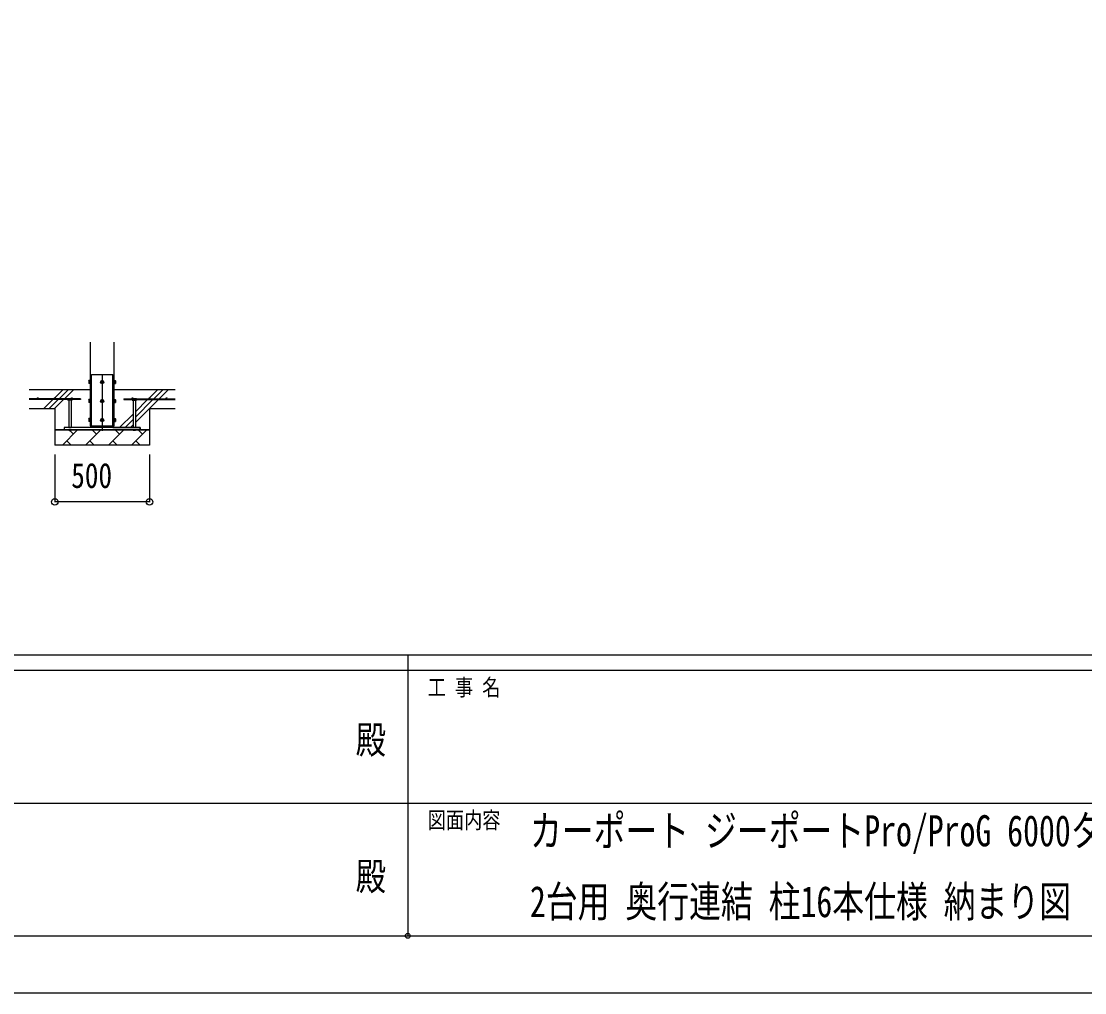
# Model space of a CAD drawing. Units: millimetres, scale not verified. Extents: x -16820 to 16820, y -11880 to 11880.
# Drawn here: x -2058 to 3551, y -11880 to -6757 of the extents above; entities that cross this region are included whole.
import ezdxf
from ezdxf.enums import TextEntityAlignment as Align

# ---------------------------------------------------------------- set-up
doc = ezdxf.new("R2010")
doc.units = ezdxf.units.MM
doc.header["$LTSCALE"] = 50
doc.header["$PDMODE"] = 32
doc.header["$PDSIZE"] = 25
for name, color, linetype in [('0-2_USER1', 3, 'Continuous'), ('0-3_YKK_11', 7, 'Continuous'), ('0-4_YKK_12', 2, 'Continuous'), ('0-5_YKK_13', 4, 'Continuous'), ('0-6_YKK_A1', 4, 'Continuous'), ('0-7_YKK_D', 6, 'Continuous'), ('0-8_YKK_ZWAK', 7, 'Continuous')]:
    doc.layers.add(name, color=color, linetype=linetype)
doc.styles.add('ＭＳ ゴシック', font='')
doc.styles.get('ＭＳ ゴシック').set_extended_font_data('MS Gothic')

msp = doc.modelspace()

# ---------------------------------------------------------------- linework, layer by layer
at = {"layer": '0-3_YKK_11'}
for p, q in [((-1881.75, -8912), (-1831.75, -8912)), ((-1381.75, -8912), (-1431.75, -8912))]:
    msp.add_line(p, q, dxfattribs=at)
at = {"layer": '0-4_YKK_12'}
msp.add_line((-1631.75, -8617.5), (-1631.75, -8917.5), dxfattribs=at)
at = {"layer": '0-5_YKK_13'}
for p, q in [((-1687.75, -8620), (-1575.75, -8620)), ((-1575.75, -8890), (-1575.75, -8620)), ((-1702.45, -8653.51), (-1701.87, -8652.51)), ((-1702.45, -8653.51), (-1702.45, -8666.5)), ((-1702.45, -8666.5), (-1701.87, -8667.51)), ((-1696.95, -8652.51), (-1701.87, -8652.51)), ((-1696.95, -8656.25), (-1701.87, -8656.25)), ((-1696.95, -8663.75), (-1701.87, -8663.75)), ((-1696.95, -8667.51), (-1701.87, -8667.51)), ((-1696.95, -8652.51), (-1696.95, -8667.51)), ((-1695.35, -8652.96), (-1696.95, -8652.96)), ((-1696.95, -8659.5), (-1696.95, -8652.96)), ((-1696.95, -8659.5), (-1695.35, -8659.5)), ((-1696.95, -8660.5), (-1695.35, -8660.5)), ((-1696.95, -8667.05), (-1696.95, -8660.5)), ((-1696.95, -8667.05), (-1695.35, -8667.05)), ((-1695.35, -8659.5), (-1695.35, -8652.96)), ((-1695.35, -8667.05), (-1695.35, -8660.5)), ((-1568.15, -8652.95), (-1566.55, -8652.95)), ((-1568.15, -8659.5), (-1568.15, -8652.95)), ((-1566.55, -8659.5), (-1568.15, -8659.5)), ((-1566.55, -8660.5), (-1568.15, -8660.5)), ((-1568.15, -8667.05), (-1568.15, -8660.5)), ((-1566.55, -8667.05), (-1568.15, -8667.05)), ((-1566.55, -8652.49), (-1561.63, -8652.49)), ((-1566.55, -8652.49), (-1566.55, -8667.51)), ((-1566.55, -8659.5), (-1566.55, -8652.95)), ((-1566.55, -8656.25), (-1561.63, -8656.25)), ((-1566.55, -8667.05), (-1566.55, -8660.5)), ((-1566.55, -8663.75), (-1561.63, -8663.75)), ((-1566.55, -8667.51), (-1561.63, -8667.51)), ((-1561.05, -8653.5), (-1561.63, -8652.49)), ((-1561.05, -8666.5), (-1561.63, -8667.51)), ((-1561.05, -8653.5), (-1561.05, -8666.5)), ((-1811.25, -8747.5), (-1812.72, -8748.35)), ((-1811.25, -8747.5), (-1792.25, -8747.5)), ((-1807.24, -8755.5), (-1807.24, -8748.35)), ((-1796.27, -8755.5), (-1796.27, -8748.35)), ((-1792.25, -8747.5), (-1790.78, -8748.35)), ((-1790.78, -8755.5), (-1790.78, -8748.35)), ((-1471.25, -8747.5), (-1472.72, -8748.35)), ((-1472.72, -8755.5), (-1472.72, -8748.35)), ((-1452.25, -8747.5), (-1471.25, -8747.5)), ((-1467.24, -8755.5), (-1467.24, -8748.35)), ((-1456.27, -8755.5), (-1456.27, -8748.35)), ((-1452.25, -8747.5), (-1450.78, -8748.35)), ((-1807.75, -8755.5), (-1807.75, -8900)), ((-1795.75, -8755.5), (-1795.75, -8900)), ((-1702.45, -8753.51), (-1701.87, -8752.51)), ((-1702.45, -8753.51), (-1702.45, -8766.5)), ((-1702.45, -8766.5), (-1701.87, -8767.51)), ((-1696.95, -8752.51), (-1701.87, -8752.51)), ((-1696.95, -8756.25), (-1701.87, -8756.25)), ((-1696.95, -8763.75), (-1701.87, -8763.75)), ((-1696.95, -8767.51), (-1701.87, -8767.51)), ((-1696.95, -8752.51), (-1696.95, -8767.51)), ((-1695.35, -8752.96), (-1696.95, -8752.96)), ((-1696.95, -8759.5), (-1696.95, -8752.96)), ((-1696.95, -8759.5), (-1695.35, -8759.5)), ((-1696.95, -8760.5), (-1695.35, -8760.5)), ((-1696.95, -8767.05), (-1696.95, -8760.5)), ((-1696.95, -8767.05), (-1695.35, -8767.05)), ((-1695.35, -8759.5), (-1695.35, -8752.96)), ((-1695.35, -8767.05), (-1695.35, -8760.5)), ((-1568.15, -8752.95), (-1566.55, -8752.95)), ((-1568.15, -8759.5), (-1568.15, -8752.95)), ((-1566.55, -8759.5), (-1568.15, -8759.5)), ((-1566.55, -8760.5), (-1568.15, -8760.5)), ((-1568.15, -8767.05), (-1568.15, -8760.5)), ((-1566.55, -8767.05), (-1568.15, -8767.05)), ((-1566.55, -8752.49), (-1561.63, -8752.49)), ((-1566.55, -8752.49), (-1566.55, -8767.51)), ((-1566.55, -8759.5), (-1566.55, -8752.95)), ((-1566.55, -8756.25), (-1561.63, -8756.25)), ((-1566.55, -8767.05), (-1566.55, -8760.5)), ((-1566.55, -8763.75), (-1561.63, -8763.75)), ((-1566.55, -8767.51), (-1561.63, -8767.51)), ((-1561.05, -8753.5), (-1561.63, -8752.49)), ((-1561.05, -8766.5), (-1561.63, -8767.51)), ((-1561.05, -8753.5), (-1561.05, -8766.5)), ((-1467.75, -8755.5), (-1467.75, -8900)), ((-1455.75, -8755.5), (-1455.75, -8900)), ((-1702.45, -8853.51), (-1701.87, -8852.51)), ((-1702.45, -8853.51), (-1702.45, -8866.5)), ((-1696.95, -8852.51), (-1701.87, -8852.51)), ((-1696.95, -8856.25), (-1701.87, -8856.25)), ((-1696.95, -8852.51), (-1696.95, -8867.51)), ((-1695.35, -8852.96), (-1696.95, -8852.96)), ((-1696.95, -8859.5), (-1696.95, -8852.96)), ((-1696.95, -8859.5), (-1695.35, -8859.5)), ((-1696.95, -8860.5), (-1695.35, -8860.5)), ((-1696.95, -8867.05), (-1696.95, -8860.5)), ((-1695.35, -8859.5), (-1695.35, -8852.96)), ((-1695.35, -8867.05), (-1695.35, -8860.5)), ((-1568.15, -8852.95), (-1566.55, -8852.95)), ((-1568.15, -8859.5), (-1568.15, -8852.95)), ((-1566.55, -8859.5), (-1568.15, -8859.5)), ((-1566.55, -8860.5), (-1568.15, -8860.5)), ((-1568.15, -8867.05), (-1568.15, -8860.5)), ((-1566.55, -8852.49), (-1561.63, -8852.49)), ((-1566.55, -8852.49), (-1566.55, -8867.51)), ((-1566.55, -8859.5), (-1566.55, -8852.95)), ((-1566.55, -8856.25), (-1561.63, -8856.25)), ((-1566.55, -8867.05), (-1566.55, -8860.5)), ((-1561.05, -8853.5), (-1561.63, -8852.49)), ((-1561.05, -8853.5), (-1561.05, -8866.5)), ((-1807.75, -8900), (-1795.75, -8900)), ((-1807.75, -8913.5), (-1795.75, -8913.5)), ((-1702.45, -8866.5), (-1701.87, -8867.51)), ((-1696.95, -8863.75), (-1701.87, -8863.75)), ((-1696.95, -8867.51), (-1701.87, -8867.51)), ((-1696.95, -8867.05), (-1695.35, -8867.05)), ((-1575.75, -8900), (-1575.75, -8890)), ((-1566.55, -8867.05), (-1568.15, -8867.05)), ((-1566.55, -8863.75), (-1561.63, -8863.75)), ((-1566.55, -8867.51), (-1561.63, -8867.51)), ((-1561.05, -8866.5), (-1561.63, -8867.51)), ((-1455.75, -8900), (-1467.75, -8900)), ((-1455.75, -8913.5), (-1467.75, -8913.5))]:
    msp.add_line(p, q, dxfattribs=at)
for points in [[(-1687.75, -8900), (-1687.75, -8890), (-1687.75, -8620)], [(-1694.25, -8651.5), (-1695.35, -8651.5), (-1695.35, -8668.5), (-1694.25, -8668.5)], [(-1569.25, -8651.5), (-1568.15, -8651.5), (-1568.15, -8668.5), (-1569.25, -8668.5)], [(-1790.78, -8755.5), (-1812.72, -8755.5), (-1812.72, -8748.35)], [(-1472.72, -8755.5), (-1450.78, -8755.5), (-1450.78, -8748.35)], [(-1694.25, -8751.5), (-1695.35, -8751.5), (-1695.35, -8768.5), (-1694.25, -8768.5)], [(-1569.25, -8751.5), (-1568.15, -8751.5), (-1568.15, -8768.5), (-1569.25, -8768.5)], [(-1694.25, -8851.5), (-1695.35, -8851.5), (-1695.35, -8868.5), (-1694.25, -8868.5)], [(-1569.25, -8851.5), (-1568.15, -8851.5), (-1568.15, -8868.5), (-1569.25, -8868.5)], [(-1807.75, -8912), (-1807.75, -8913.5), (-1805.75, -8915.5), (-1797.75, -8915.5)], [(-1795.75, -8912), (-1795.75, -8913.5), (-1797.75, -8915.5)], [(-1467.75, -8912), (-1467.75, -8913.5), (-1465.75, -8915.5)], [(-1455.75, -8912), (-1455.75, -8913.5), (-1457.75, -8915.5), (-1465.75, -8915.5)]]:
    msp.add_lwpolyline(points, dxfattribs=at)
for points in [[(-1631.75, -8652.49), (-1638.25, -8656.25), (-1638.25, -8663.75), (-1631.75, -8667.51), (-1625.25, -8663.75), (-1625.25, -8656.25)], [(-1631.75, -8752.49), (-1638.25, -8756.25), (-1638.25, -8763.75), (-1631.75, -8767.51), (-1625.25, -8763.75), (-1625.25, -8756.25)], [(-1631.75, -8852.49), (-1638.25, -8856.25), (-1638.25, -8863.75), (-1631.75, -8867.51), (-1625.25, -8863.75), (-1625.25, -8856.25)], [(-1831.75, -8912), (-1431.75, -8912), (-1431.75, -8900), (-1831.75, -8900)]]:
    msp.add_lwpolyline(points, close=True, dxfattribs=at)
for centre, radius in [((-1631.75, -8660), 8.5), ((-1631.75, -8660), 6.5), ((-1631.75, -8760), 8.5), ((-1631.75, -8760), 6.5), ((-1631.75, -8860), 8.5), ((-1631.75, -8860), 6.5)]:
    msp.add_circle(centre, radius, dxfattribs=at)
for centre, radius, start, end in [((-1699.15, -8654.38), 3.31, 145.51973, 214.48027), ((-1690.03, -8660), 12.42, 162.41205, 197.58795), ((-1699.13, -8665.63), 3.32, 145.61575, 214.38425), ((-1631.75, -8660), 7.05, 157.21814, 202.78186), ((-1631.75, -8660), 7.05, 97.21814, 142.78186), ((-1631.75, -8660), 7.05, 217.21814, 262.78186), ((-1631.75, -8660), 7.05, 37.21814, 82.78186), ((-1631.75, -8660), 7.05, 277.21814, 322.78186), ((-1631.75, -8660), 7.05, 337.21814, 22.78186), ((-1564.37, -8654.37), 3.32, 325.61575, 34.38425), ((-1573.47, -8660), 12.42, 342.41205, 17.58795), ((-1564.37, -8665.63), 3.32, 325.61575, 34.38425), ((-1809.98, -8752.36), 4.86, 55.61575, 124.38425), ((-1801.75, -8765.65), 18.15, 72.41205, 107.58795), ((-1793.52, -8752.36), 4.86, 55.61575, 124.38425), ((-1469.98, -8752.36), 4.86, 55.61575, 124.38425), ((-1461.75, -8765.65), 18.15, 72.41205, 107.58795), ((-1453.52, -8752.36), 4.86, 55.61575, 124.38425), ((-1699.15, -8754.38), 3.31, 145.51973, 214.48027), ((-1690.03, -8760), 12.42, 162.41205, 197.58795), ((-1699.13, -8765.63), 3.32, 145.61575, 214.38425), ((-1631.75, -8760), 7.05, 157.21814, 202.78186), ((-1631.75, -8760), 7.05, 97.21814, 142.78186), ((-1631.75, -8760), 7.05, 217.21814, 262.78186), ((-1631.75, -8760), 7.05, 37.21814, 82.78186), ((-1631.75, -8760), 7.05, 277.21814, 322.78186), ((-1631.75, -8760), 7.05, 337.21814, 22.78186), ((-1564.37, -8754.37), 3.32, 325.61575, 34.38425), ((-1573.47, -8760), 12.42, 342.41205, 17.58795), ((-1564.37, -8765.63), 3.32, 325.61575, 34.38425), ((-1699.15, -8854.38), 3.31, 145.51973, 214.48027), ((-1690.03, -8860), 12.42, 162.41205, 197.58795), ((-1631.75, -8860), 7.05, 157.21814, 202.78186), ((-1631.75, -8860), 7.05, 97.21814, 142.78186), ((-1631.75, -8860), 7.05, 37.21814, 82.78186), ((-1631.75, -8860), 7.05, 337.21814, 22.78186), ((-1564.37, -8854.37), 3.32, 325.61575, 34.38425), ((-1573.47, -8860), 12.42, 342.41205, 17.58795), ((-1699.13, -8865.63), 3.32, 145.61575, 214.38425), ((-1631.75, -8860), 7.05, 217.21814, 262.78186), ((-1631.75, -8860), 7.05, 277.21814, 322.78186), ((-1564.37, -8865.63), 3.32, 325.61575, 34.38425)]:
    msp.add_arc(centre, radius, start, end, dxfattribs=at)
at = {"layer": '0-6_YKK_A1'}
for p, q in [((-1694.25, -8450), (-1694.25, -8890)), ((-1569.25, -8890), (-1569.25, -8450)), ((-1694.25, -8700), (-2016.91, -8700)), ((-1746.75, -8747.5), (-2016.91, -8747.5)), ((-1886.97, -8747.5), (-1884.24, -8744.78)), ((-1881.98, -8742.51), (-1839.47, -8700)), ((-1858.68, -8747.5), (-1811.18, -8700)), ((-1830.4, -8747.5), (-1782.9, -8700)), ((-1746.75, -8747.5), (-1746.75, -8752.5)), ((-1246.59, -8700), (-1569.25, -8700)), ((-1516.75, -8747.5), (-1246.59, -8747.5)), ((-1516.75, -8747.5), (-1516.75, -8752.5)), ((-1386.97, -8747.5), (-1384.24, -8744.78)), ((-1381.98, -8742.51), (-1339.47, -8700)), ((-1358.68, -8747.5), (-1311.18, -8700)), ((-1330.4, -8747.5), (-1282.9, -8700)), ((-1812.72, -8752.5), (-2016.91, -8752.5)), ((-2016.91, -8800), (-1881.75, -8800)), ((-1939.47, -8800), (-1891.97, -8752.5)), ((-1911.18, -8800), (-1863.68, -8752.5)), ((-1882.9, -8800), (-1835.4, -8752.5)), ((-1881.75, -8800), (-1881.75, -8992)), ((-1746.75, -8752.5), (-1790.78, -8752.5)), ((-1516.75, -8752.5), (-1472.72, -8752.5)), ((-1455.75, -8872.85), (-1335.4, -8752.5)), ((-1455.75, -8844.57), (-1363.68, -8752.5)), ((-1455.75, -8816.29), (-1391.97, -8752.5)), ((-1450.78, -8752.5), (-1246.59, -8752.5)), ((-1381.75, -8800), (-1246.59, -8800)), ((-1381.75, -8800), (-1381.75, -8992)), ((-1539.47, -8900), (-1467.75, -8828.29)), ((-1511.18, -8900), (-1467.75, -8856.57)), ((-1831.75, -8912), (-1881.75, -8912)), ((-1381.75, -8912), (-1881.75, -8912)), ((-1841.02, -8992), (-1761.02, -8912)), ((-1687.75, -8900), (-1831.75, -8900)), ((-1831.75, -8900), (-1831.75, -8912)), ((-1783.68, -8934.66), (-1802.84, -8915.5)), ((-1719.59, -8992), (-1639.59, -8912)), ((-1694.25, -8890), (-1569.25, -8890)), ((-1662.26, -8934.66), (-1684.92, -8912)), ((-1598.17, -8992), (-1518.17, -8912)), ((-1575.75, -8900), (-1431.75, -8900)), ((-1540.83, -8934.66), (-1563.5, -8912)), ((-1482.9, -8900), (-1467.75, -8884.85)), ((-1476.75, -8992), (-1396.75, -8912)), ((-1419.41, -8934.66), (-1442.07, -8912)), ((-1431.75, -8900), (-1431.75, -8912)), ((-1431.75, -8912), (-1381.75, -8912)), ((-1818.35, -8969.34), (-1795.69, -8992)), ((-1696.93, -8969.34), (-1674.27, -8992)), ((-1575.51, -8969.34), (-1552.85, -8992)), ((-1454.09, -8969.34), (-1431.43, -8992)), ((-1381.75, -8992), (-1881.75, -8992))]:
    msp.add_line(p, q, dxfattribs=at)
for centre in [(-1971.75, -8745), (-1881.75, -8745), (-1791.75, -8745), (-1471.75, -8745), (-1381.75, -8745), (-1291.75, -8745)]:
    msp.add_circle(centre, 2.5, dxfattribs=at)
at = {"layer": '0-7_YKK_D'}
for p, q in [((-1881.75, -9042), (-1881.75, -9293)), ((-1381.75, -9042), (-1381.75, -9293)), ((-1381.75, -9292), (-1881.75, -9292))]:
    msp.add_line(p, q, dxfattribs=at)
for centre in [(-1881.75, -9292), (-1381.75, -9292)]:
    msp.add_circle(centre, 17, dxfattribs=at)
at = {"layer": '0-8_YKK_ZWAK'}
for p, q in [((15580.08, -10100), (-15619.92, -10100)), ((-19.92, -10100), (-19.92, -11580)), ((-19.92, -10180), (-5219.92, -10180)), ((5180.08, -10180), (-19.92, -10180)), ((-5189.92, -10880), (-19.92, -10880)), ((-19.92, -10880), (5180.08, -10880)), ((-5219.92, -11580), (-19.92, -11580)), ((-19.92, -11580), (5180.08, -11580))]:
    msp.add_line(p, q, dxfattribs=at)
msp.add_lwpolyline([(-16820, -11880), (16820, -11880), (16820, 11880), (-16820, 11880)], close=True, dxfattribs=at)
msp.add_point((-19.92, -11580), dxfattribs=at)

# ---------------------------------------------------------------- texts
at = {"layer": '0-2_USER1', "style": 'ＭＳ ゴシック', "width": 0.75}
for s, p in [('カーポート ジーポートPro/ProG 6000タイプ', (624.24, -11157.23)), ('2台用 奥行連結 柱16本仕様 納まり図', (624.24, -11530.56))]:
    msp.add_text(s, height=164.2, dxfattribs=at).set_placement(p, align=Align.BOTTOM_LEFT)
at = {"layer": '0-7_YKK_D', "style": 'ＭＳ ゴシック', "width": 0.8}
msp.add_text('500', height=132, dxfattribs=at).set_placement((-1794.95, -9258), align=Align.BOTTOM_LEFT)
at = {"layer": '0-8_YKK_ZWAK', "style": 'ＭＳ ゴシック', "width": 0.8}
for s, height, p in [('工 事 名', 87.98, (85.08, -10340)), ('殿', 146.6, (-294.67, -10663.33)), ('図面内容', 87.98, (85.08, -11040)), ('殿', 146.6, (-294.67, -11383.33))]:
    msp.add_text(s, height=height, dxfattribs=at).set_placement(p, align=Align.BOTTOM_LEFT)

doc.saveas('drawing.dxf')
